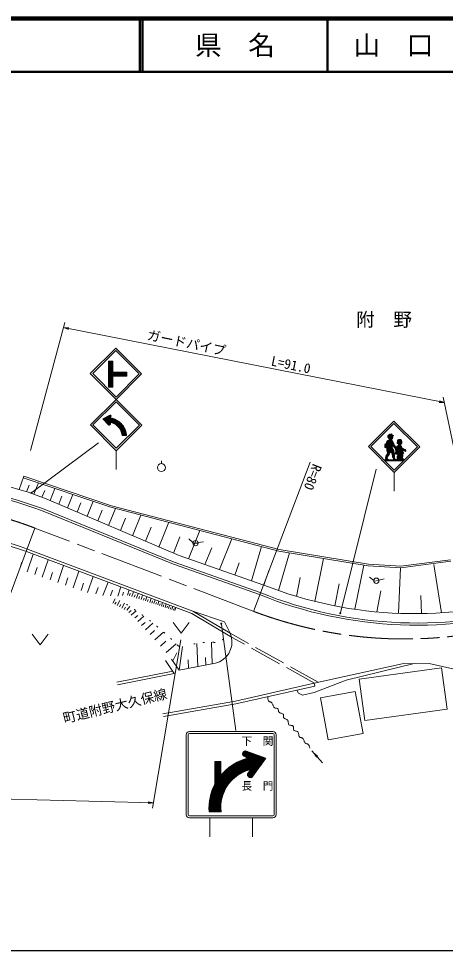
# Model space of a CAD drawing. Units: millimetres, scale not verified. Extents: x 40000 to 680000, y 20000 to 380000.
# Drawn here: x 275011 to 355144, y 205000 to 380000 of the extents above; entities that cross this region are included whole.
import ezdxf
from ezdxf.enums import TextEntityAlignment as Align

# ---------------------------------------------------------------- set-up
doc = ezdxf.new("R2010")
doc.units = ezdxf.units.MM
doc.header["$LTSCALE"] = 1000
for name, pattern in [('CHAIN', [18.5, 12, -1.5, 3.5, -1.5]), ('DASHED', [7.5, 6, -1.5]), ('DOTTED', [1.75, 0.25, -1.5])]:
    doc.linetypes.add(name, pattern=pattern)
for name, color, linetype, lineweight in [('M-BGD', 7, 'Continuous', 13), ('M-BMK', 2, 'CHAIN', 13), ('M-STR-HTXT', 7, 'Continuous', 13), ('M-STR-STRC', 7, 'Continuous', 13), ('M-TTL', 2, 'Continuous', 140), ('M-TTL-BAND', 7, 'Continuous', 25), ('M-TTL-LINE', 7, 'Continuous', 50)]:
    doc.layers.add(name, color=color, linetype=linetype, lineweight=lineweight)
doc.layers.add('M-BMK-HTXT', color=7, linetype='Continuous')
doc.layers.add('M-TTL-TXT', color=7, linetype='Continuous')
doc.styles.add('ＭＳ ゴシック', font='')
doc.styles.get('ＭＳ ゴシック').set_extended_font_data('MS Gothic')

# ---------------------------------------------------------------- blocks, each defined once
blk = doc.blocks.new('電話柱1')
at = {"color": 7, "linetype": 'Continuous', "lineweight": 13}
for p, q in [((-1.203, 0.848), (-0.496, 0.14)), ((-0.516, 0.002), (0.484, 0.002)), ((1.475, 0.164), (0.478, 0.078))]:
    blk.add_line(p, q, dxfattribs=at)
blk.add_circle((-0.016, 0.002), 0.5, dxfattribs=at)
blk = doc.blocks.new('畑')
at = {"color": 7, "linetype": 'Continuous', "lineweight": 13}
for p, q in [((-1.5, 2), (0, 0)), ((0, 0), (1.5, 2))]:
    blk.add_line(p, q, dxfattribs=at)
blk = doc.blocks.new('果樹園')
at = {"color": 7, "linetype": 'Continuous', "lineweight": 13}
blk.add_line((0, 2), (0, 1.5), dxfattribs=at)
blk.add_circle((0, 0.75), 0.75, dxfattribs=at)
blk = doc.blocks.new('open_arrow')
at = {"color": 0, "linetype": 'Continuous', "lineweight": -2}
blk.add_lwpolyline([(7.5, 1.25), (0, 0), (7.5, -1.25)], dxfattribs=at)
blk = doc.blocks.new('filled_arrow')
at = {"color": 0, "linetype": 'Continuous', "lineweight": -2}
blk.add_solid([(7.5, 1.25), (0, 0), (7.5, -1.25)], dxfattribs=at)

msp = doc.modelspace()

# ---------------------------------------------------------------- hatches: boundary and pattern name
at = {"layer": 'M-STR-STRC'}
h = msp.add_hatch(dxfattribs=at)
h.set_pattern_fill('USER', color=256, style=0, pattern_type=2)
h.set_pattern_definition([(45, (292711, 315672), (-28.28427, 28.28427), [])])
h.paths.add_polyline_path([(292711, 315672), (291911, 315672), (291911, 310786), (292711, 310786), (292711, 312829), (295322, 312829), (295322, 313629), (292711, 313629)])
h = msp.add_hatch(dxfattribs=at)
h.set_pattern_fill('USER', color=256, style=0, pattern_type=2)
h.set_pattern_definition([(135, (290804, 304820), (-28.28427, -28.28427), [])])
h.paths.add_polyline_path([(290804, 304820), (292137, 305543, -0.60282), (292345, 305214), (292059, 305010, -0.36328), (295267, 301723), (294440, 301723, 0.36587), (291964, 304214), (292233, 303940, -0.60282), (291972, 303652)])
h = msp.add_hatch(dxfattribs=at)
h.set_pattern_fill('USER', color=256, style=0, pattern_type=2)
h.set_pattern_definition([(45, (345088, 301996), (-28.28427, 28.28427), [])])
h.paths.add_polyline_path([(345088, 301996), (344617, 301907), (344591, 301831), (344413, 301691, 0.45515), (344350, 301398), (344668, 301036), (344668, 300870), (344311, 300743), (344082, 300450), (344070, 300158), (343866, 300145), (343790, 299992), (343752, 299572, 0.48538), (344044, 299426), (344146, 299515), (344184, 299006), (344133, 298777), (344273, 298485), (344273, 298332), (343981, 297823), (343981, 297556, 0.4249), (343891, 297352), (344079, 297161), (343597, 297161), (343823, 296936), (347249, 296936), (347475, 297161), (347327, 297161), (347322, 297238, 0.49263), (347265, 297298), (347168, 297317, -0.16717), (347098, 297457), (347136, 297950), (347149, 298268), (346989, 297161, -0.29644), (346890, 297274), (346742, 297772), (346742, 298154), (346621, 298124), (346392, 297562, 0.19412), (346404, 297390), (346592, 297196), (346594, 297161), (344424, 297161, 0.32311), (344350, 297269), (344235, 297358, -0.40358), (344222, 297645), (344540, 298039), (344731, 298485, -0.46172), (345177, 298205), (345240, 297708), (345444, 297314, 0.16667), (345406, 297161), (345893, 297161, 0.34897), (345787, 297263, -0.23044), (345584, 297454), (345571, 298090), (345469, 298459), (345495, 298892), (345177, 299362), (345164, 299744), (345278, 299770), (345444, 299553, 0.09017), (345724, 299324), (345775, 299019), (345915, 298726), (346168, 298933), (346225, 298946), (346251, 299010), (346212, 299086), (346161, 299112), (346098, 299080), (346085, 299010), (346111, 298965), (346161, 298930), (345915, 298726), (345724, 298510, 0.5884), (345953, 298205), (346296, 298166), (346105, 297759), (346093, 297416, 0.31163), (346105, 297276), (346263, 297161), (346594, 297161), (346592, 297196), (346404, 297390, -0.19412), (346392, 297562), (346621, 298124), (346742, 298154), (346742, 297772), (346890, 297274, 0.29644), (346989, 297161), (347149, 298268), (347263, 298319), (347276, 298472), (347009, 298828), (347034, 299032), (347136, 299019), (347212, 298904), (347658, 298675), (347709, 298815), (347645, 299057), (347340, 299108), (346920, 299464), (346907, 299617), (346691, 299833), (346716, 300011, 0.30622), (346971, 300368), (346945, 300520), (346925, 300829), (346728, 300937), (346505, 300937), (346245, 300902), (346131, 300686), (346131, 300457), (346080, 300355), (346105, 300202), (346194, 300202), (346334, 300100), (346322, 299833), (346042, 299719), (346004, 299515), (345800, 299553), (345457, 300024), (345457, 300151), (345240, 300673), (345062, 300762), (345049, 300953, 0.20238), (345253, 301322), (345227, 301475), (345253, 301602), (345380, 301627), (345393, 301691), (345215, 301704), (345177, 301831), (345177, 301907)])
h = msp.add_hatch(dxfattribs=at)
h.set_pattern_fill('USER', color=256, style=0, pattern_type=2)
h.set_pattern_definition([(45, (321456, 241070), (-70.7107, 70.7107), [])])
h.paths.add_polyline_path([(321456, 241070), (317608, 242468, 0.60282), (317185, 241508), (318030, 241077, 0.15726), (313008, 237922), (313008, 240493), (311846, 240493), (311846, 236182, 0.1391), (310775, 231018), (313014, 231015, -0.37886), (318601, 238990), (317992, 238149, 0.60282), (318805, 237486)])

# ---------------------------------------------------------------- linework, layer by layer
at = {"layer": 'M-BGD'}
for p, q in [((275126, 291560), (275961, 294048)), ((275961, 294048), (292437, 288516)), ((275876, 293760), (292351, 288228)), ((276480, 291131), (276989, 292405)), ((277880, 290669), (278732, 292802)), ((279398, 290122), (279908, 291400)), ((280911, 289519), (281809, 291768)), ((284212, 288104), (285217, 290624)), ((282553, 288815), (283141, 290287)), ((286029, 287326), (286720, 289055)), ((287866, 286539), (288991, 289357)), ((289878, 285676), (290683, 287691)), ((291911, 284805), (293191, 288009)), ((292351, 288228), (323870, 280008)), ((292437, 288516), (323932, 280302)), ((294140, 283850), (295070, 286181)), ((296391, 282886), (297942, 286770)), ((301351, 280760), (303203, 285398)), ((298858, 281828), (299929, 284509)), ((306891, 278529), (309027, 283879)), ((304083, 279590), (305308, 282657)), ((312716, 276505), (315035, 282312)), ((307748, 268727), (276662, 280361)), ((310002, 277448), (311263, 280607)), ((318742, 274410), (320616, 280856)), ((323870, 280008), (340672, 277241)), ((323932, 280302), (340706, 277539)), ((307529, 268276), (276490, 279891)), ((276588, 276072), (277730, 279427)), ((279458, 275096), (280570, 278364)), ((323789, 272588), (325851, 279681)), ((330653, 270535), (332266, 278625)), ((346756, 277141), (356112, 278369)), ((275163, 276557), (275617, 277890)), ((278023, 275584), (278480, 276928)), ((282349, 274112), (283432, 277294)), ((315615, 275497), (316399, 277780)), ((338175, 269054), (339834, 277379)), ((340672, 277241), (346767, 276840)), ((340706, 277539), (346756, 277141)), ((346365, 268307), (346750, 276838)), ((346766, 276840), (356160, 278073)), ((354411, 268425), (353000, 277450)), ((280903, 274604), (281364, 275958)), ((283805, 273617), (284269, 274981)), ((285261, 273121), (286314, 276215)), ((287970, 272200), (288994, 275212)), ((321045, 273609), (321973, 276316)), ((327188, 271484), (327896, 275035)), ((286728, 272622), (287195, 273997)), ((289487, 271948), (289971, 273144)), ((290827, 271647), (291838, 274147)), ((293653, 271550), (294211, 273259)), ((334382, 269704), (335206, 273836)), ((292268, 271599), (292625, 272629)), ((294494, 271637), (294700, 272267)), ((295429, 271734), (295740, 272687)), ((295833, 271602), (295981, 272059)), ((296289, 271453), (296588, 272370)), ((296731, 271310), (296874, 271749)), ((297170, 271166), (297457, 272045)), ((297596, 271027), (297734, 271451)), ((298020, 270889), (298294, 271732)), ((298838, 270623), (299101, 271430)), ((342259, 268571), (343051, 272549)), ((350635, 268265), (350545, 271664)), ((292705, 270216), (293156, 271036)), ((293082, 270008), (293308, 270418)), ((293504, 269776), (294034, 270739)), ((293943, 269534), (294180, 269964)), ((294385, 269291), (294896, 270218)), ((295334, 268899), (295917, 269572)), ((298430, 270756), (298563, 271164)), ((299233, 270494), (299361, 270886)), ((299627, 270366), (299879, 271139)), ((300008, 270242), (300131, 270620)), ((300387, 270118), (300628, 270858)), ((300754, 269998), (300872, 270362)), ((301119, 269879), (301350, 270588)), ((301473, 269764), (301587, 270114)), ((301825, 269649), (302046, 270328)), ((302166, 269538), (302275, 269876)), ((302505, 269428), (302716, 270077)), ((302833, 269321), (302939, 269645)), ((303160, 269214), (303362, 269835)), ((303792, 269008), (303985, 269602)), ((294845, 269037), (295093, 269487)), ((295708, 268476), (296134, 268852)), ((296149, 267975), (297079, 268796)), ((296833, 267446), (297368, 267918)), ((297407, 266795), (298517, 267775)), ((303477, 269111), (303578, 269424)), ((304096, 268909), (304194, 269210)), ((304362, 268822), (304548, 269391)), ((314972, 263854), (307529, 268276)), ((307748, 268727), (313679, 266733)), ((314738, 264557), (307748, 268727)), ((298099, 266011), (298769, 266603)), ((298806, 265211), (300227, 266465)), ((314738, 264557), (313679, 266733)), ((299710, 264309), (300546, 265047)), ((300580, 263323), (302233, 264782)), ((314738, 264557), (314969, 263856)), ((301629, 262135), (302669, 263053)), ((302700, 260921), (304583, 262584)), ((308636, 258298), (308505, 262655)), ((311329, 258825), (311208, 262865)), ((303940, 259395), (304710, 260897)), ((305167, 257614), (305795, 262062)), ((304247, 257014), (302576, 259417)), ((305167, 257614), (303740, 259679)), ((306918, 257962), (306869, 259591)), ((310162, 258597), (310120, 259997)), ((293467, 255345), (303936, 257461)), ((311952, 258947), (305167, 257614)), ((347055, 258835), (330529, 255184)), ((352124, 258872), (347055, 258835)), ((376714, 253428), (352124, 258872)), ((293566, 254855), (304247, 257014)), ((330529, 255184), (315707, 251814)), ((330649, 254648), (315805, 251324)), ((330529, 255184), (330649, 254648)), ((315707, 251814), (302116, 249411)), ((315805, 251324), (302203, 248919)), ((330082, 242492), (332055, 240232))]:
    msp.add_line(p, q, dxfattribs=at)
at = {"layer": 'M-BGD', "linetype": 'DASHED'}
for p, q in [((331279, 255349), (314738, 264557)), ((330543, 255187), (314972, 263854))]:
    msp.add_line(p, q, dxfattribs=at)
at = {"layer": 'M-BGD'}
for points in [[(321045, 273609), (305125, 279143), (280192, 289827)], [(320249, 271810), (304106, 277555), (279324, 287589)], [(320391, 272185), (304248, 277929), (279468, 287962)], [(349312, 258851), (336534, 255750), (330523, 253464), (328321, 252956), (327559, 253295), (327262, 253889)], [(321800, 252666), (321812, 252566), (321817, 252463), (321820, 252359), (321824, 252255), (321833, 252154), (321851, 252055), (321881, 251962), (321927, 251875), (321988, 251805), (322062, 251750), (322147, 251705), (322237, 251666), (322328, 251627), (322416, 251586), (322498, 251536), (322569, 251474), (322641, 251375), (322696, 251264), (322740, 251145), (322780, 251023), (322820, 250902), (322868, 250787), (322929, 250682), (323010, 250592), (323084, 250543), (323169, 250511), (323260, 250491), (323355, 250476), (323449, 250461), (323539, 250439), (323621, 250404), (323691, 250351), (323737, 250289), (323766, 250216), (323784, 250137), (323796, 250054), (323807, 249971), (323824, 249890), (323850, 249816), (323892, 249750), (323980, 249672), (324086, 249616), (324203, 249574), (324325, 249538), (324446, 249501), (324558, 249456), (324657, 249394), (324734, 249309), (324763, 249241), (324772, 249168), (324768, 249090), (324757, 249009), (324745, 248929), (324740, 248850), (324747, 248776), (324774, 248707), (324844, 248622), (324933, 248557), (325035, 248505), (325145, 248460), (325256, 248416), (325363, 248366), (325458, 248305), (325536, 248226), (325588, 248131), (325619, 248025), (325635, 247912), (325646, 247796), (325657, 247681), (325678, 247571), (325715, 247470), (325777, 247384), (325855, 247327), (325949, 247293), (326052, 247276), (326160, 247266), (326268, 247256), (326370, 247237), (326462, 247202), (326539, 247143), (326589, 247064), (326615, 246972), (326624, 246871), (326624, 246766), (326624, 246661), (326631, 246559), (326653, 246465), (326699, 246381), (326774, 246311), (326866, 246262), (326968, 246226), (327076, 246198), (327185, 246170), (327289, 246135), (327383, 246088), (327461, 246020), (327524, 245921), (327563, 245807), (327586, 245685), (327600, 245558), (327614, 245431), (327637, 245309), (327677, 245197), (327742, 245098), (327807, 245042), (327884, 245003), (327968, 244975), (328057, 244953), (328147, 244931), (328233, 244904), (328313, 244868), (328383, 244817), (328461, 244724), (328519, 244616), (328564, 244498), (328603, 244376), (328642, 244254), (328688, 244136), (328746, 244028), (328824, 243935), (328885, 243891), (328954, 243859), (329029, 243835), (329106, 243816), (329183, 243797), (329258, 243773), (329326, 243740), (329386, 243694), (329449, 243620), (329500, 243538), (329541, 243448), (329576, 243354), (329607, 243258), (329638, 243161), (329670, 243065), (329707, 242973)]]:
    msp.add_lwpolyline(points, dxfattribs=at)
for points in [[(340012, 248186), (355503, 250290), (354448, 258050), (338958, 255946)], [(339691, 245740), (333128, 244531), (331671, 252436), (338235, 253645)]]:
    msp.add_lwpolyline(points, close=True, dxfattribs=at)
for centre in [(277435, 290940), (335420, 268323), (313064, 266378)]:
    msp.add_circle(centre, 100, dxfattribs=at)
for centre, radius, start, end in [((249501, 208380), 87037, 69.35229, 107.2035), ((248999, 205843), 87590, 69.64298, 102.64161), ((248999, 205843), 87190, 69.64685, 102.63908), ((249473, 204228), 80842, 70.34681, 102.30153), ((249473, 204228), 80342, 70.3495, 102.29843), ((349259, 345231), 76979, 248.49872, 287.81615), ((349925, 345718), 79642, 248.12344, 287.23568), ((349925, 345718), 79242, 248.11766, 287.23568), ((310982, 262925), 4094, 283.71809, 13.14075)]:
    msp.add_arc(centre, radius, start, end, dxfattribs=at)
at = {"layer": 'M-BGD', "linetype": 'DOTTED'}
for centre, radius, start, end in [((266509, 224235), 54040, 44.60272, 58.92963), ((312068, 264516), 1707, 255.54043, 1.66063), ((311297, 244237), 18629, 88.93954, 104.63841), ((305689, 264170), 2110, 250.49728, 295.22753)]:
    msp.add_arc(centre, radius, start, end, dxfattribs=at)
at = {"layer": 'M-BMK'}
msp.add_line((319150, 268666), (278082, 284317), dxfattribs=at)
for centre, start, end in [((249786, 209488), 69.28671, 78.79854), ((347471, 343485), 249.26661, 278.76689)]:
    msp.add_arc(centre, 80000, start, end, dxfattribs=at)
at = {"layer": 'M-STR-HTXT'}
for p, q in [((277250, 298879), (283674, 322949)), ((283416, 321981), (354974, 307871)), ((361306, 277469), (354753, 308932)), ((277515, 291000), (290031, 300331)), ((319143, 268668), (329766, 296725)), ((335444, 268420), (342161, 295358)), ((278082, 284317), (267471, 256256)), ((313077, 266279), (315776, 246276)), ((305485, 263295), (300177, 231719)), ((300340, 232706), (137690, 236892))]:
    msp.add_line(p, q, dxfattribs=at)
at = {"layer": 'M-STR-STRC'}
for p, q in [((291911, 315672), (291911, 310786)), ((291911, 315672), (292711, 315672)), ((292711, 315672), (292711, 313629)), ((292711, 313629), (295322, 313629)), ((295322, 312829), (295322, 313629)), ((292711, 312829), (295322, 312829)), ((292711, 312829), (292711, 310786)), ((291911, 310786), (292711, 310786)), ((292137, 305543), (290804, 304820)), ((291972, 303652), (290804, 304820)), ((292345, 305214), (292059, 305010)), ((292233, 303940), (291964, 304214)), ((295267, 301723), (294440, 301723)), ((344668, 301036), (344350, 301398)), ((344591, 301831), (344413, 301691)), ((344617, 301907), (344591, 301831)), ((345088, 301996), (344617, 301907)), ((344668, 301036), (344668, 300870)), ((345177, 301907), (345088, 301996)), ((345177, 301831), (345177, 301907)), ((345215, 301704), (345177, 301831)), ((345393, 301691), (345215, 301704)), ((345227, 301475), (345253, 301602)), ((345253, 301322), (345227, 301475)), ((345253, 301602), (345380, 301627)), ((345380, 301627), (345393, 301691)), ((343790, 299992), (343752, 299572)), ((343866, 300145), (343790, 299992)), ((344070, 300158), (343866, 300145)), ((344044, 299426), (344146, 299515)), ((344082, 300450), (344070, 300158)), ((344311, 300743), (344082, 300450)), ((344146, 299515), (344184, 299006)), ((344668, 300870), (344311, 300743)), ((345049, 300953), (345062, 300762)), ((345062, 300762), (345240, 300673)), ((345164, 299744), (345278, 299770)), ((345177, 299362), (345164, 299744)), ((345495, 298892), (345177, 299362)), ((345240, 300673), (345457, 300151)), ((345278, 299770), (345444, 299553)), ((345457, 300151), (345457, 300024)), ((345457, 300024), (345800, 299553)), ((345775, 299019), (345724, 299324)), ((345800, 299553), (346004, 299515)), ((346004, 299515), (346042, 299719)), ((346042, 299719), (346322, 299833)), ((346080, 300355), (346131, 300457)), ((346105, 300202), (346080, 300355)), ((346194, 300202), (346105, 300202)), ((346131, 300686), (346245, 300902)), ((346131, 300457), (346131, 300686)), ((346334, 300100), (346194, 300202)), ((346505, 300937), (346245, 300902)), ((346322, 299833), (346334, 300100)), ((346728, 300937), (346505, 300937)), ((346716, 300011), (346691, 299833)), ((346691, 299833), (346907, 299617)), ((346925, 300829), (346728, 300937)), ((346907, 299617), (346920, 299464)), ((346920, 299464), (347340, 299108)), ((346945, 300520), (346925, 300829)), ((346971, 300368), (346945, 300520)), ((293338, 298846), (293338, 295317)), ((344273, 298332), (343981, 297823)), ((343981, 297823), (343981, 297556)), ((344184, 299006), (344133, 298777)), ((344133, 298777), (344273, 298485)), ((344222, 297645), (344540, 298039)), ((344273, 298485), (344273, 298332)), ((344540, 298039), (344731, 298485)), ((345177, 298205), (345240, 297708)), ((345240, 297708), (345444, 297314)), ((345469, 298459), (345495, 298892)), ((345571, 298090), (345469, 298459)), ((345584, 297454), (345571, 298090)), ((345724, 298510), (345915, 298726)), ((345915, 298726), (345775, 299019)), ((345953, 298205), (346296, 298166)), ((346105, 297759), (346093, 297416)), ((346296, 298166), (346105, 297759)), ((346392, 297562), (346621, 298124)), ((346621, 298124), (346742, 298154)), ((346742, 298154), (346742, 297772)), ((346742, 297772), (346890, 297274)), ((347034, 299032), (347009, 298828)), ((347009, 298828), (347276, 298472)), ((347136, 299019), (347034, 299032)), ((347136, 297950), (347098, 297457)), ((347212, 298904), (347136, 299019)), ((347149, 298268), (347136, 297950)), ((347263, 298319), (347149, 298268)), ((347658, 298675), (347212, 298904)), ((347276, 298472), (347263, 298319)), ((347340, 299108), (347645, 299057)), ((347645, 299057), (347709, 298815)), ((347709, 298815), (347658, 298675)), ((347475, 297161), (343597, 297161)), ((347249, 296936), (343823, 296936)), ((343891, 297352), (344079, 297161)), ((344350, 297269), (344235, 297358)), ((346105, 297276), (346263, 297161)), ((346592, 297196), (346404, 297390)), ((346594, 297161), (346592, 297196)), ((347168, 297317), (347265, 297298)), ((347322, 297238), (347327, 297161)), ((345536, 294770), (345536, 291242)), ((306469, 230480), (306469, 245480)), ((306829, 230480), (306829, 245480)), ((307069, 246080), (322741, 246080)), ((307069, 245720), (322741, 245720)), ((322981, 245480), (322981, 230480)), ((323341, 245480), (323341, 230480)), ((317185, 241508), (318030, 241077)), ((317608, 242468), (321456, 241070)), ((311846, 236182), (311846, 240493)), ((313008, 240493), (311846, 240493)), ((313008, 237922), (313008, 240493)), ((318805, 237486), (321456, 241070)), ((317992, 238149), (318601, 238990)), ((310775, 231018), (313014, 231015)), ((322741, 230240), (307069, 230240)), ((322741, 229880), (307069, 229880)), ((310905, 229880), (310905, 226352)), ((318905, 229880), (318905, 226352))]:
    msp.add_line(p, q, dxfattribs=at)
for points in [[(293299, 308480), (298097, 313278), (293260, 318115), (288462, 313317)], [(293299, 308933), (297644, 313278), (293260, 317663), (288914, 313317)], [(293338, 298846), (298136, 303643), (293299, 308480), (288501, 303683)], [(293338, 299298), (297684, 303643), (293299, 308028), (288954, 303683)], [(345536, 294770), (350334, 299568), (345497, 304405), (340699, 299607)], [(345536, 295222), (349881, 299568), (345497, 303952), (341151, 299607)]]:
    msp.add_lwpolyline(points, close=True, dxfattribs=at)
msp.add_circle((346161, 299010), 80, dxfattribs=at)
for centre, radius, start, end in [((291699, 301450), 3578, 4.37633, 84.23568), ((292154, 305324), 220, 330.13676, 94.46577), ((291728, 301503), 2721, 4.63776, 85.02138), ((292026, 303865), 220, 255.53423, 19.86324), ((344509, 301517), 199, 118.79004, 216.68041), ((344714, 301379), 542, 308.23108, 353.99575), ((343955, 299614), 208, 191.65325, 295.21665), ((346214, 300209), 1011, 220.40575, 241.01544), ((346580, 300378), 391, 290.41115, 358.5135), ((344034, 297411), 154, 110.329, 202.41225), ((344377, 297508), 206, 138.58914, 226.50046), ((344835, 298155), 346, 8.28006, 107.41535), ((345923, 298421), 218, 155.9245, 277.81529), ((346611, 297492), 230, 162.2656, 206.20719), ((344312, 297164), 112, 358.64882, 70.27282), ((345647, 297182), 243, 147.03911, 184.8884), ((345882, 297568), 319, 200.89423, 252.80099), ((345776, 297146), 118, 7.62151, 84.57141), ((346200, 297355), 124, 150.57683, 219.81203), ((347026, 297294), 138, 188.21916, 254.26685), ((347336, 297489), 241, 187.58475, 225.54535), ((347270, 297246), 52.5, 350.99976, 95.90392), ((307069, 245480), 600, 90, 180), ((307069, 245480), 240, 90, 180), ((322741, 245480), 600, 0, 90), ((322741, 245480), 240, 0, 90), ((317650, 241877), 593, 94.04035, 218.36936), ((320411, 231714), 9661, 104.27044, 140.01924), ((320315, 231844), 7348, 103.48475, 186.48337), ((318574, 238032), 593, 168.64288, 292.9719), ((320411, 231714), 9661, 152.45275, 184.12979), ((307069, 230480), 600, 180, 270), ((307069, 230480), 240, 180, 270), ((322741, 230480), 600, 270, 0), ((322741, 230480), 240, 270, 0)]:
    msp.add_arc(centre, radius, start, end, dxfattribs=at)
at = {"layer": 'M-TTL'}
msp.add_line((680000, 380000), (40000, 380000), dxfattribs=at)
at = {"layer": 'M-TTL-BAND'}
msp.add_line((40000, 205000), (579000, 205000), dxfattribs=at)
at = {"layer": 'M-TTL-LINE'}
for p, q in [((297750, 380000), (297750, 370000)), ((298250, 380000), (298250, 370000)), ((333000, 380000), (333000, 370000)), ((40000, 370000), (680000, 370000))]:
    msp.add_line(p, q, dxfattribs=at)

# ---------------------------------------------------------------- block references
at = {"layer": 'M-BGD', "xscale": 1000, "yscale": 1000}
for name, p in [('果樹園', (301816, 294920)), ('畑', (305505, 264604)), ('畑', (279039, 262358))]:
    msp.add_blockref(name, p, dxfattribs=at)
at = {"layer": 'M-BGD'}
for name, p, xscale, yscale, rotation in [('電話柱1', (308232, 281476), 1000, 1000, 2.79098), ('電話柱1', (342197, 274418), 1000, 1000, 6.84277), ('filled_arrow', (330082, 242492), 200, 200, 311.1)]:
    msp.add_blockref(name, p, dxfattribs=dict(at, xscale=xscale, yscale=yscale, rotation=rotation))
at = {"layer": 'M-STR-HTXT', "xscale": 133, "yscale": 133}
for p, rotation in [((283416, 321981), 348.8), ((354974, 307871), 168.8), ((300340, 232706), 178.5)]:
    msp.add_blockref('open_arrow', p, dxfattribs=dict(at, rotation=rotation))
at = {"layer": 'M-STR-HTXT'}
for p, rotation in [((277515, 291000), 36.7), ((335444, 268420), 76), ((313077, 266279), 277.7)]:
    msp.add_blockref('open_arrow', p, dxfattribs=dict(at, rotation=rotation))

# ---------------------------------------------------------------- texts
at = {"layer": 'M-BMK-HTXT', "style": 'ＭＳ ゴシック'}
msp.add_text('附\u3000野', height=2566, dxfattribs=at).set_placement((343625, 321426), align=Align.BOTTOM_CENTER)
msp.add_text('町道附野大久保線', height=1833, rotation=13.627, dxfattribs=at).set_placement((293442, 249482), align=Align.BOTTOM_CENTER)
at = {"layer": 'M-STR-HTXT', "style": 'ＭＳ ゴシック'}
for s, p in [('ガードパイプ', (306232, 317674)), ('L=91.0', (325844, 313560))]:
    msp.add_text(s, height=1833, rotation=348.148, dxfattribs=at).set_placement(p, align=Align.BOTTOM_CENTER)
msp.add_text('R=80', height=1833, rotation=249.277, dxfattribs=at).set_placement((329766, 296725), align=Align.BOTTOM_LEFT)
at = {"layer": 'M-STR-STRC', "style": 'ＭＳ ゴシック'}
for s, p in [('下\u3000関', (319852, 244297)), ('長\u3000門', (319852, 235876))]:
    msp.add_text(s, height=1466, dxfattribs=at).set_placement(p, align=Align.MIDDLE_CENTER)
at = {"layer": 'M-TTL-TXT', "style": 'ＭＳ ゴシック'}
for s, p in [('県\u3000名', (315625, 375000)), ('山\u3000口\u3000県', (350375, 375000))]:
    msp.add_text(s, height=3666, dxfattribs=at).set_placement(p, align=Align.MIDDLE_CENTER)

doc.saveas('drawing.dxf')
